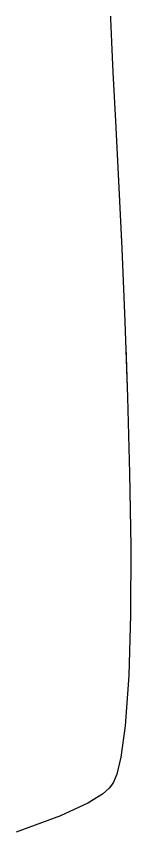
# Model space of a CAD drawing. Header units: metres. Extents: x 708868 to 711043, y 5411316 to 5413138.
# Drawn here: x 710334.4 to 710337.98, y 5412549.52 to 5412574.96 of the extents above; entities that cross this region are included whole.
import ezdxf

# ---------------------------------------------------------------- set-up
doc = ezdxf.new("R2010")
doc.units = ezdxf.units.M
for name, color, linetype in [('Rionegro 2010_Contours', 7, 'Continuous'), ('Rionegro 2014_Contours', 7, 'Continuous'), ('Rionegro 2018_Contours', 7, 'Continuous')]:
    doc.layers.add(name, color=color, linetype=linetype)

msp = doc.modelspace()

# ---------------------------------------------------------------- linework, layer by layer
at = {"layer": 'Rionegro 2010_Contours'}
msp.add_polyline3d([(710337.353, 5412574.956, 249), (710337.354, 5412574.875, 249), (710337.361, 5412574.645, 249), (710337.382, 5412574.144, 249), (710337.428, 5412573.211, 249), (710337.507, 5412571.678, 249), (710337.601, 5412569.813, 249), (710337.702, 5412567.699, 249), (710337.8, 5412565.416, 249), (710337.885, 5412563.047, 249), (710337.95, 5412560.673, 249), (710337.985, 5412558.376, 249), (710337.98, 5412556.238, 249), (710337.927, 5412554.341, 249), (710337.815, 5412552.766, 249), (710337.679, 5412551.793, 249), (710337.545, 5412551.258, 249), (710337.441, 5412551.004, 249), (710337.383, 5412550.91, 249), (710337.309, 5412550.82, 249), (710337.099, 5412550.635, 249), (710336.759, 5412550.424, 249)], dxfattribs=at)
at = {"layer": 'Rionegro 2014_Contours'}
msp.add_polyline3d([(710337.829, 5412564.598, 249), (710337.885, 5412563.047, 249), (710337.95, 5412560.673, 249), (710337.985, 5412558.376, 249), (710337.98, 5412556.238, 249), (710337.927, 5412554.341, 249), (710337.815, 5412552.766, 249), (710337.679, 5412551.793, 249), (710337.545, 5412551.258, 249), (710337.441, 5412551.004, 249), (710337.383, 5412550.91, 249), (710337.309, 5412550.82, 249), (710337.099, 5412550.635, 249), (710336.64, 5412550.35, 249), (710335.788, 5412549.954, 249), (710334.4, 5412549.44, 249)], dxfattribs=at)
at = {"layer": 'Rionegro 2018_Contours'}
msp.add_polyline3d([(710337.829, 5412564.598, 249), (710337.885, 5412563.047, 249), (710337.95, 5412560.673, 249), (710337.985, 5412558.376, 249), (710337.98, 5412556.238, 249), (710337.927, 5412554.341, 249), (710337.815, 5412552.766, 249), (710337.679, 5412551.793, 249), (710337.545, 5412551.258, 249), (710337.441, 5412551.004, 249), (710337.383, 5412550.91, 249), (710337.309, 5412550.82, 249), (710337.099, 5412550.635, 249), (710336.64, 5412550.35, 249), (710335.788, 5412549.954, 249), (710334.4, 5412549.44, 249)], dxfattribs=at)

doc.saveas('drawing.dxf')
